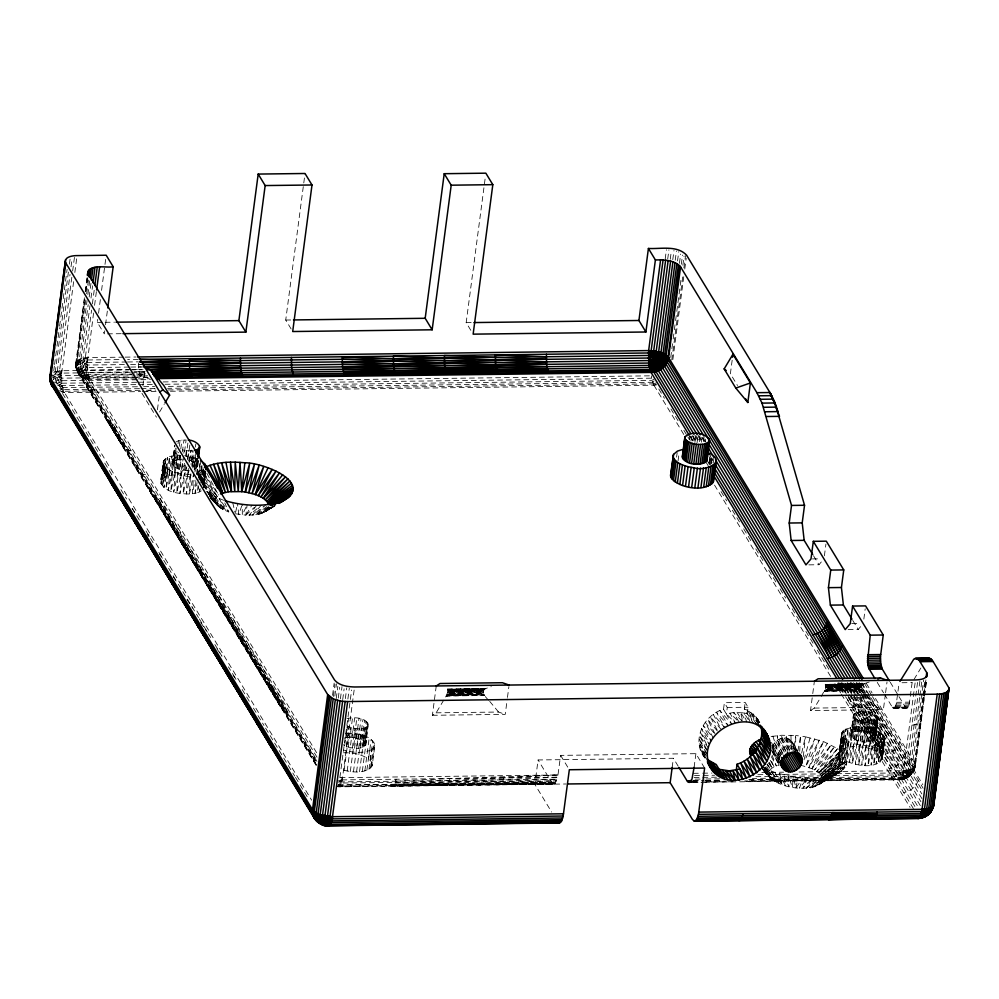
<?xml version="1.0" encoding="UTF-8"?>
<svg xmlns="http://www.w3.org/2000/svg" width="999" height="999" viewBox="0 0 999 999"><rect width="100%" height="100%" fill="white"/><g stroke="black" fill="none" stroke-linecap="round" stroke-linejoin="round"><path stroke-width="0.75" stroke-dasharray="5 3.75" d="M148.189 377.41L140.472 377.51L138.611 369.443L138.449 359.353L127.635 359.49M795.566 750.836L795.741 735.539L781.568 735.264L770.204 736.625M436.251 685.976L432.392 715.284L436.138 712.824L446.503 695.466L447.764 691.808L447.127 689.073L485.701 688.586L491.283 686.638M821.253 696.428L825.549 688.598L825.261 684.34L863.835 683.853L869.417 681.905M779.607 763.161C770.941 755.057 768.905 741.196 782.392 738.111C789.585 736.151 796.303 744.43 792.269 750.923M316.171 765.109L77.273 371.616L76.448 364.985L84.828 300.262M73.614 281.693L61.651 373.114L61.813 383.204L63.674 391.271L311.651 800.187M93.569 313.024L87.313 362.487L87.937 372.427L90.135 379.445L317.744 754.57M763.411 770.391C772.826 784.34 790.309 789.148 806.28 788.074C813.236 788.536 827.834 783.041 820.529 774.362L838.661 756.555L842.956 731.018L841.545 749.562L843.243 748.563L844.255 729.919C856.792 724.3 877.796 725.461 884.877 738.548L882.304 758.491C875.461 769.842 857.354 765.421 846.877 761.575C842.956 764.173 837 761.862 838.661 756.555L841.695 733.541L844.255 729.919L841.545 749.562L818.93 772.826L811.9 768.693L802.397 765.709M704.682 782.254L899.45 779.807C902.746 778.296 903.158 773.888 903.546 770.679L915.284 681.505M190.559 474.513L186.338 494.055L187.462 474.45L183.142 493.868L184.315 474.188L179.92 493.481L181.169 473.726L176.748 492.894L178.109 473.076L173.701 492.12L175.187 472.252L170.829 491.171L172.465 471.266L168.219 490.084L170.005 470.154L165.921 488.861L167.857 468.931L163.986 487.549L166.071 467.619L162.45 486.163L164.685 466.246L161.351 484.74L163.724 464.847L160.727 483.316L163.162 462.087C166.034 472.964 181.119 473.926 190.559 474.513L189.448 494.018C179.533 493.718 164.248 492.907 160.564 481.905L163.162 462.087C165.647 455.494 174.55 455.606 180.469 455.369L181.044 475.074L193.369 477.734M799.712 751.323L800.586 736.063L795.741 735.539L793.706 750.686M316.995 757.18L86.401 376.86L86.114 371.478L82.692 364.672L81.081 358.479L88.174 304.67M316.97 761.4L75.924 364.31L84.728 296.703M195.841 481.456L195.105 493.319L189.448 494.018L193.519 474.375L192.395 493.768L195.105 480.107M866.87 695.491C864.322 693.443 858.091 686.276 863.835 683.853L825.461 684.527L862.911 684.303M197.315 474.238L198.289 459.153L184.64 455.656M488.736 700.224C486.188 698.176 479.957 691.008 485.701 688.586L447.327 689.26L484.777 689.035M925.923 679.869L914.372 767.557C914.122 774.762 903.321 782.866 897.252 778.146L846.403 694.342M198.039 485.302L197.54 492.669L195.105 493.319L197.115 482.642M198.539 477.922L198.838 473.501L204.458 470.866L203.172 483.916M199.85 488.911L199.625 491.833L197.54 492.669L198.626 486.55M200.512 480.107L201.074 472.789L199.713 480.432M199.001 480.144L200.599 460.327M842.332 762.612L844.605 739.06L840.509 762.225L822.427 777.484L842.332 762.612L846.39 740.371L848.538 741.595L846.078 765.634L841.37 771.016L819.217 784.477L841.37 771.016L820.753 783.278L844.967 767.544L821.852 781.942L846.078 765.634L822.502 780.519L846.715 763.636L822.701 779.033L843.406 762.537L846.39 740.371L842.257 736.288L841.695 733.541L838.91 755.119L820.529 774.362L818.93 772.826L837.624 748.663L840.271 750.686L839.734 752.16L818.93 772.826L838.91 755.119L842.107 732.23L839.734 752.16M84.428 297.752L75.862 362.762C74.438 371.216 81.256 380.07 90.135 379.445L136.875 378.858M844.542 762.312L848.538 741.595L850.986 742.707L846.877 761.575L822.701 779.033L844.542 762.312L846.39 740.371M201.96 483.553L202.959 471.903L201.161 482.629L215.222 498.951C214.423 506.293 223.227 509.702 228.783 511.938L224.775 502.897M200.849 481.393L202.298 464.647M202.223 483.766L203.609 468.893M803.346 756.568L805.394 736.775L800.586 736.063L797.851 751.073M919.904 681.068L908.153 770.266L903.608 776.96L903.833 779.095L745.604 781.505M843.218 737.687L840.509 762.225L821.702 775.911L838.636 759.128L841.745 734.902L838.86 760.189L821.702 775.911L839.797 761.738L843.218 737.687L839.247 761.063L821.702 775.911M196.528 474.288L198.289 459.153L194.88 472.015M203.459 487.45L205.195 472.664M194.268 470.179L195.692 458.104L192.894 468.169M190.859 473.776L190.497 476.798L191.296 473.926M191.771 466.246L192.857 457.192L190.772 464.435M202.897 484.453L204.77 468.968M839.247 761.063L842.257 736.288L838.86 760.189M188.374 468.506L187.437 476.024L189.111 470.229M189.111 462.475L189.86 456.456L188.574 460.839M201.736 482.629L203.409 469.006M203.621 485.664L205.319 471.865M235.327 513.773L245.854 515.147L247.128 504.857M185.602 464.922L184.266 475.449L186.85 466.683M198.639 475.611L200.2 463.386M200.225 480.019L202.173 464.672M838.636 759.128L820.529 774.362L838.573 757.904L841.695 733.541M180.469 455.369L177.847 474.9L177.422 455.407L174.75 474.95L174.538 455.644L171.816 475.199L171.878 456.081L169.106 475.661L169.48 456.705L166.696 476.323L167.42 457.517L164.623 477.16L165.722 458.479L162.937 478.171L164.435 459.577L161.688 479.308L163.574 460.789L160.889 480.569C165.247 474.338 174.276 474.887 181.044 475.074L183.404 457.03M203.459 485.726L205.157 472.614M205.769 471.503L203.521 487.475M771.915 745.404L779.02 765.309C772.976 765.671 764.859 772.314 770.841 778.134L763.473 770.429M855.956 726.847L853.421 746.378L843.243 748.563M53.759 370.679L54.358 366.084M54.57 364.548L56.793 347.664M56.993 346.129L59.416 327.697M59.615 326.161L60.627 318.494M60.827 316.958L63.049 300.075M63.249 298.539L67.095 269.368M131.706 374.737L61.513 375.612L53.471 379.732L52.622 374.937L55.282 371.603L68.619 270.292M69.431 264.148L70.242 258.004M136.676 382.267L61.813 383.204L57.293 371.141L70.017 274.438M71.029 266.758L72.04 259.078M140.097 390.309L63.674 391.271L57.143 383.429L55.969 381.156L61.501 378.171L59.503 370.854L71.841 277.21M72.64 271.066L74.463 257.255M74.838 272.49L77.06 255.607M85.215 291.708L87.213 276.586M85.514 291.296L87.313 277.048M86.026 291.184L87.787 278.896M129.121 367.07L87.4 367.595L78.446 373.738L76.511 368.718L76.561 365.696L85.827 299.887M86.638 293.743L88.661 278.371M78.446 373.738L77.085 368.156L79.358 359.091L87.05 300.674M87.862 294.53L89.885 279.146M89.186 296.99L91.209 281.606M130.881 369.53L87.612 370.08L83.092 358.017L89.972 305.744M90.984 298.064L92.607 285.764M316.208 765.409L77.21 371.516L87.3 365.047L85.315 357.729L91.583 310.065M92.395 303.921L94.418 288.549M94.58 305.332L96.404 291.496M104.733 330.844L104.333 333.891L97.353 322.402L97.752 319.343M98.564 313.236L100.574 297.977M101.573 290.347L104.783 265.921M104.995 264.398L106.194 255.232M105.532 324.737L107.343 311.001M142.894 385.801L144.855 370.954M157.43 409.752L159.191 396.391M188.087 470.442C182.667 470.092 173.814 469.542 172.352 463.199L174.725 445.154M172.377 464.135L174.887 445.779M172.777 465.084L174.95 448.551M172.352 463.199L173.426 461.513L175.212 447.989M173.539 466.046L175.911 448.002M173.426 461.513L174.488 460.814L176.074 448.788M174.638 466.958L176.811 450.424M174.488 460.814L175.861 460.239L177.048 451.223M178.034 443.706L178.434 440.709L186.101 439.947L184.315 453.471M176.049 467.819L178.022 452.797M175.861 460.239L177.51 459.815L178.496 452.297M179.283 446.291L180.082 440.272M177.722 468.593L179.508 455.069M177.51 459.815L179.37 459.54L179.77 456.531M180.757 449.013L181.943 439.997M179.608 469.255L180.994 458.728M182.392 451.91L183.978 439.885M181.656 469.78L183.042 459.265M183.828 453.246L184.228 450.249L182.18 449.712M183.791 470.167L184.778 462.649M185.764 455.132L186.363 450.624L184.228 450.249M186.089 456.705L188.074 441.67M185.951 470.392L186.351 467.382M187.337 459.865L188.524 450.849L192.682 450.799L190.909 464.323M189.81 445.067L187.837 460.089C192.682 459.84 201.81 466.958 193.619 469.63L195.604 454.607M189.273 461.426L190.659 450.911M189.872 460.626L191.259 450.099M191.758 461.288L193.144 450.761M192.37 467.057L193.956 455.032M193.431 462.05L194.43 454.545M195.417 447.028L195.816 444.018M194.842 462.912L196.029 453.896M194.992 469.068L196.378 458.541M195.954 463.836L196.741 457.817M196.054 468.369L197.44 457.842M196.716 464.785L197.502 458.778M196.778 467.557L198.102 458.229M197.128 466.683L198.314 457.667M203.646 487.649L206.169 468.444M291.146 328.983L285.726 320.042L305.02 173.489M332.542 695.379L334.166 683.079M333.416 696.503L335.04 684.203M334.852 696.053L336.476 683.753M336.226 698.613L337.837 686.313M338.286 698.026L339.71 687.262M340.397 698.863L342.02 686.563M342.707 699.575L344.118 688.811M345.354 698.601L346.765 687.836M347.877 699L349.3 688.236M704.62 768.044L695.903 753.671L560.614 755.369L557.667 777.21L342.232 779.907L339.685 778.858L351.636 690.009M368.256 724.038L365.709 744.505C361.101 750.761 350.836 748.251 344.618 745.654L347.19 726.111C375.149 736.6 373.801 713.473 347.015 718.531M344.443 738.074L346.079 737.637L348.651 718.106M346.291 746.415L348.863 726.885M354.133 690.072L342.232 779.907L340.622 784.939L338.499 786.837L565.958 783.99M344.106 770.441L349.038 733.191C358.079 734.015 371.278 735.152 374.925 744.942L372.177 765.808C365.159 774.812 350.924 772.027 341.183 769.617M348.189 747.077L350.761 727.547M346.079 737.637L349.975 737.262L352.547 717.719M347.177 771.091L352.797 728.071M349.975 737.262L352.098 737.312L354.67 717.769M352.36 747.989L354.932 728.458M365.709 744.505L363.424 740.746L354.27 737.537L356.843 717.994M350.312 771.553L355.319 733.728M354.533 748.214L357.105 728.671M356.406 737.924L358.978 718.381M353.459 771.815L358.429 734.277M356.655 748.276L359.228 728.733M358.454 738.448L361.026 718.905M358.691 748.164L361.263 728.621M360.339 739.11L362.912 719.567M356.556 771.89L361.438 735.027M360.552 747.889L363.124 728.346M362.013 739.884L364.585 720.341M362.2 747.464L364.772 727.921M363.424 740.746L365.996 721.203M359.528 771.74L364.26 735.926M363.574 746.89L366.146 727.347M364.523 741.658L367.095 722.127M364.635 746.191L367.207 726.648M365.284 742.619L367.857 723.076M365.347 745.391L367.919 725.848M362.312 771.403L366.858 736.975M364.847 770.866L369.168 738.149M366.908 770.067L369.48 750.524M372.177 765.808L371.328 761.7L368.569 758.965L371.141 739.422M368.968 769.267L371.541 749.725L374.113 747.539L374.925 744.942M370.154 760.314L372.727 740.771M370.467 768.231L373.901 742.157M371.541 767.07L374.637 743.556M470.816 330.319L466.171 322.652L485.239 177.797M432.392 715.284L505.244 714.372L507.267 698.938M507.467 697.402L508.891 686.6M678.196 766.208L673.363 758.266L538.074 759.964L534.865 784.39L551.648 812.05M665.209 258.966L666.42 249.75M667.707 259.028L668.918 249.812M670.254 259.253L671.266 251.586M672.777 259.665L673.988 250.449M675.224 260.227L676.435 251.011M677.522 260.926L678.746 251.723M679.432 263.299L680.644 254.096M681.306 264.248L682.517 255.045M670.741 357.38L672.964 340.497M673.164 338.961L674.175 331.293M674.375 329.757L675.386 322.078M675.599 320.542L676.598 312.862M676.81 311.338L681.256 277.56M682.866 265.284L684.078 256.069M671.778 360.015L683.091 274.038M683.903 267.907L685.526 255.619M672.851 359.603L683.766 276.698M684.777 269.031L686.188 258.279M676.585 457.142L677.172 452.634M678.059 460.851L679.045 453.334M689.248 439.897L689.834 435.389M690.908 441.133L691.708 435.114M692.944 441.021L693.531 436.513M694.867 442.582L695.853 435.064M697.04 442.807L698.026 435.289M699.375 441.683L700.162 435.676M701.41 442.207L702.01 437.699M703.496 441.371L704.095 436.863M705.169 442.145L705.569 439.135M709.165 464.46L710.351 455.444M711.538 462.724L712.125 458.216M672.165 767.419L673.363 758.266M713.323 462.574L713.91 458.066M732.167 360.227L730.381 373.763L737.512 385.514M694.118 767.269L695.903 753.671M723.513 709.253L724.375 702.697L745.192 702.434L748.089 707.23L747.227 713.786L750.212 722.577L743.955 712.899L733.491 712.474L726.41 714.048L723.513 709.253C703.471 714.735 690.646 741.258 705.219 758.341M706.817 753.696L698.888 738.86L707.779 751.523L699.337 735.426L708.466 747.989L700.212 732.017L709.602 744.492L701.498 728.671L711.176 741.096L703.184 725.424L713.149 737.849L705.244 722.339L715.496 734.802L707.642 719.455L718.181 731.98L710.351 716.807L721.178 729.445L713.336 714.435L724.437 727.235L716.558 712.362L727.909 725.361L719.967 710.626L731.53 723.863L726.41 714.048L727.284 707.479L724.375 702.697M744.317 708.99L747.514 710.289L753.671 723.588L744.317 708.99L745.192 702.434M824.387 555.831L825.923 544.105M885.401 694.205L883.378 709.64L810.526 710.551L812.549 695.117M812.761 693.581L814.385 681.231M863.848 619.08L865.196 608.828M850.886 734.64L853.458 715.097C859.015 708.416 874.999 710.414 878.233 718.581L875.661 738.124C870.466 744.904 852.022 742.869 851.235 733.753L853.808 714.223M850.911 735.576L853.458 715.097M851.298 736.525L853.483 716.033M851.235 733.753L854.532 713.411M852.072 737.487L854.644 717.944L853.883 716.995M851.96 732.954L853.021 732.255L855.594 712.724M853.171 738.411L855.743 718.868L854.644 717.944M853.021 732.255L854.395 731.68L856.967 712.15M854.582 739.26L857.154 719.73L855.743 718.868M854.395 731.68L856.043 731.256L858.616 711.713M856.255 740.034L858.828 720.491L857.154 719.73M856.043 731.256L857.904 730.981L860.476 711.438M858.141 740.696L860.713 721.153L858.828 720.491M857.904 730.981L859.927 730.868L862.499 711.338M860.189 741.221L862.761 721.69L860.713 721.153M859.927 730.868L862.062 730.931L864.635 711.388M862.324 741.608L864.897 722.065L862.761 721.69M875.661 738.124L873.376 734.352L864.222 731.156L866.795 711.613M864.485 741.832L867.057 722.289L874.724 721.54L878.233 718.581M866.358 731.53L868.93 712M866.62 741.895L869.192 722.352M868.406 732.067L870.978 712.524M868.643 741.782L871.215 722.24M870.291 732.729L872.864 713.186M870.504 741.508L873.076 721.965M871.965 733.503L874.537 713.96M872.152 741.071L874.724 721.54M873.376 734.352L875.948 714.822M873.526 740.509L876.098 720.966M874.475 735.276L877.047 715.734M874.587 739.809L877.159 720.267M875.236 736.226L877.809 716.695M875.311 739.01L878.208 717.657M885.614 692.669L887.025 681.867M884.402 694.18L892.357 707.292L894.53 708.079L896.278 703.933L899.125 682.767M893.431 708.341L906.992 708.216L908.054 707.304L909.29 703.771L912.124 682.604L920.853 668.019M755.881 776.698L903.084 774.862L905.931 770.554L917.681 681.368M924.337 697.502L915.384 765.534C914.422 773.526 907.242 779.42 899.45 779.807L905.519 777.147L910.151 769.804L919.717 697.24M919.904 695.729L921.702 682.117M900.186 779.57L905.281 778.608L907.267 776.997L911.887 769.193L923.625 679.994M749.325 779.994L897.252 778.146L902.172 777.372L905.281 778.608L908.403 776.897L913.548 771.178L922.664 697.377M922.864 695.866L924.849 680.756M923.501 697.19L914.197 769.817L912.224 769.967L903.283 779.133L897.252 778.146L902.184 779.245L744.779 780.893M923.7 695.654L925.723 680.282M853.096 696.49L902.172 777.372L910.064 774.35L913.548 771.178L914.884 767.931L926.423 680.406M924.537 695.991L926.722 679.357M842.107 732.23L839.272 753.633L818.93 772.826M853.071 727.085L850.486 746.628L850.411 727.522L847.764 747.077L848.014 728.159L845.329 747.727L845.953 728.958L841.358 762.512L822.427 777.484L843.406 762.537M77.934 359.852C78.484 367.969 82.855 375.562 90.135 379.445C81.643 377.734 77.198 368.731 76.873 360.726L75.862 362.762L75.837 366.633L77.273 371.616L76.024 366.233L76.873 360.726L81.081 358.479L87.7 357.605L123.539 357.155M87.4 367.595L85.714 365.934L84.353 372.44L85.377 377.535L83.254 377.947L78.634 373.326L76.024 366.233L87.45 359.99L121.453 359.565M840.271 750.686L842.956 731.018M203.584 483.766L205.245 471.74M838.573 757.904L841.745 734.902M848.538 741.595L845.691 761.987L822.701 779.033M203.496 487.175L205.694 471.74M202.26 485.239L204.67 468.806M203.284 485.089L205.082 472.789M202.285 484.702L204.458 470.866M200.936 482.892L203.409 467.544M203.034 484.715L205.132 471.565M200.137 488.773L199.625 491.833L201.323 490.846M199.525 478.871L202.06 464.473M197.777 475.674L200.037 463.399M683.803 434.478L653.895 385.189L653.958 382.542L652.647 382.255L167.57 388.324M130.282 372.252L61.651 373.114L61.164 375.636L55.707 373.176L55.282 371.603L61.901 370.729L128.971 369.892M316.358 764.622L76.336 369.131L86.963 362.512L87.45 359.99M795.966 787.899L798.039 777.597C811.725 778.845 826.348 778.795 838.923 772.552L814.984 786.45L829.282 776.148L812.349 787.187L825.411 776.972L809.44 787.724L821.265 777.609L806.28 788.074L812.349 778.246L802.946 788.223L807.654 778.233L799.487 788.161L802.871 778.021L795.966 787.899L793.206 776.96L774.849 772.514L763.348 767.507L776.785 782.517L766.882 769.305L779.47 783.79L770.729 770.978L782.429 784.939L779.195 773.9L785.614 785.938L783.74 775.099L788.973 786.775L788.423 776.136L792.444 787.437L793.206 776.96L798.039 777.597M861.95 682.979L913.523 768.019L914.535 768.206L914.797 763.298L914.884 767.931L908.865 773.713L906.505 777.821L898.7 779.657L899.912 778.421L907.442 776.722L911.076 774.5L914.797 763.298L872.826 694.13M235.627 512.325L237.163 505.069M872.464 696.653L914.297 765.596L913.148 771.54L910.676 771.952L908.403 776.897L905.906 776.098M394.48 784.265L557.667 777.21L554.67 783.903L390.871 785.439L391.608 786.001L393.094 785.926L394.48 784.265L396.091 779.232M340.097 777.647L558.029 774.999L449.95 778.558L448.339 783.591L446.203 785.489L391.608 786.001M558.029 774.999L503.808 777.884L502.197 782.916L500.062 784.814L444.73 784.764L446.203 785.489L555.382 783.266L338.549 786.101M801.648 753.146L805.394 736.775L823.488 741.533L837.624 748.663L816.945 771.353L834.602 746.715L814.585 769.967L831.205 744.867L811.9 768.693L823.488 741.533L808.94 767.544L819.23 740.084L805.756 766.545L814.772 738.81L804.357 761.463M915.384 765.534L912.599 772.277L908.241 773.726L903.196 772.876L902.197 776.548L752.247 778.421M76.024 366.233L76.523 369.368L76.174 361.7C76.249 368.781 79.82 377.46 87.525 378.783L88.874 376.511L135.24 375.936M804.033 759.814L810.139 737.699M181.044 475.074L184.553 463.274M915.072 766.583C914.622 772.664 907.691 771.865 903.546 770.679L796.091 772.027M75.862 362.762L76.036 366.87L76.436 363.211L87.7 357.605C84.353 363.636 79.957 372.777 85.402 378.796L317.095 760.651M137.425 386.775L60.14 387.512L62.138 385.552L137 384.615M128.109 371.928L87.937 372.427L82.068 377.11L81.319 376.76C76.898 371.378 79.271 363.074 83.092 358.017M241.783 505.781L238.798 514.423L237.475 503.621M392.357 786.163L556.056 782.242L340.622 784.939L338.636 784.34L342.595 777.697L339.685 778.858M874.587 744.642C881.205 743.556 887.174 738.748 889.172 732.292L862.374 694.78M899.824 741.733C897.826 748.189 891.845 752.996 885.239 754.07M903.72 756.268C901.722 762.724 895.753 767.532 889.135 768.618M918.268 780.244C916.27 786.7 910.301 791.52 903.683 792.594M914.372 767.557L910.077 775.649L906.805 775.236L902.197 778.583M85.39 358.104C82.63 364.148 79.321 371.665 83.254 377.947L317.357 763.773M60.602 389.985L62.562 387.712L56.881 377.797L55.707 373.176L57.293 371.141M268.856 507.517C264.61 515.409 253.646 515.059 245.854 515.147L251.935 505.169M245.929 507.367L242.32 514.885L242.282 504.345M81.081 358.479C78.397 363.499 76.374 370.08 79.658 375.299L87.612 370.08L84.778 369.293M656.368 384.977L653.895 385.189L653.246 383.891L653.958 382.542M159.553 412L164.211 404.22M810.526 710.551L814.272 708.091L820.479 697.727M811.9 768.693L827.497 743.131M82.842 315.372L81.93 318.506M256.681 505.257L249.313 515.209L259.116 506.968M206.855 473.276L218.506 495.005L215.222 498.951L196.791 474.762L199.475 471.053L203.946 467.857M808.853 564.86L818.968 564.735L822.327 560.751M848.126 629.582L858.241 629.457L861.588 625.474M261.301 505.144L252.647 515.072L263.374 506.68M54.383 382.105L57.143 383.429L61.601 380.719L150.499 379.608M342.232 779.907L340.671 781.505L337.287 782.317M268.793 506.73L255.794 514.722L265.746 504.807M847.252 682.479L854.632 692.469L857.991 688.723L860.077 684.34L923.113 788.236M170.392 391.246L653.895 385.189L656.218 384.265L653.246 383.891L652.647 382.255L654.095 380.856M806.28 788.074L816.895 778.034M245.854 515.147L254.508 507.242M255.794 514.722L268.818 505.144M654.108 378.933L652.135 380.332L167.058 386.401M59.503 370.854L54.046 374.088L55.969 381.156L61.813 383.204L57.043 386.463M85.315 357.729L83.379 359.091C80.907 364.56 78.159 371.628 82.068 377.11M268.893 507.08L258.716 514.173L270.105 507.217M271.403 506.768L261.338 513.449L274.5 505.457M63.674 391.271L61.726 391.908L64.323 392.57L140.759 391.62M85.377 377.535L88.362 374.588L86.114 371.478L87.937 372.427M175.999 441.97L178.434 440.709M270.717 507.317L268.207 508.941L270.854 507.342M274.85 505.419L263.649 512.537L275.15 505.569M272.352 506.943L267.108 510.264L274.812 505.619M814.984 786.45L832.854 775.124M274.825 505.881L265.572 511.476L274.663 505.881M820.753 783.278L843.393 769.342M265.572 511.476L274.837 505.819M905.931 770.554L907.567 771.428L908.803 776.485L903.608 776.96L900.898 778.933L905.631 778.221L903.546 770.679L908.153 770.266L913.311 768.431M393.806 785.289L557.217 779.183L341.783 781.88L339.598 783.029L556.668 780.868L393.094 785.926M748.551 779.832L901.573 777.921L903.608 776.96L902.197 776.548L905.094 775.399L910.226 774.924L908.153 770.266M653.683 383.966L656.505 382.767M371.541 749.725C362.837 753.733 352.709 752.647 343.756 750.074M53.559 372.215L55.282 371.603M146.304 391.695L155.057 388.636M553.921 784.14L551.735 782.479L498.588 784.09L554.67 783.903L337.749 786.675M338.636 784.34L341.246 783.566M339.573 780.381L341.845 779.794M196.303 474.038L198.838 473.501M61.651 373.114L52.885 377.335L61.026 381.356M340.622 784.939L337.837 785.376L339.947 785.963L337.187 786.138L339.235 786.6L336.738 786.6M86.401 376.86L88.874 376.511C82.755 373.189 80.469 365.584 79.358 359.091M911.9 725.199C915.421 724.799 921.715 723.8 921.253 719.068M849.038 694.405L899.724 777.934L902.996 777.672M897.964 779.095L899.013 779.008M86.963 362.512L125.949 362M484.79 695.491L446.216 695.978L483.778 693.93L447.227 693.855L483.304 692.357L447.764 691.808L483.553 690.446L447.789 690.496M862.924 690.759L824.35 691.246L861.912 689.198L825.374 689.123L861.438 687.624L825.898 687.075L861.687 685.714L825.923 685.751M179.37 459.54L181.406 459.428M395.641 781.206L449.95 778.558M503.808 777.884L395.104 782.891M88.424 378.196L137.375 377.547M901.922 779.582L898.7 779.657M446.503 695.466L484.065 694.467M824.637 690.721L862.199 689.735M485.701 688.586L447.627 689.785L484.053 689.672L447.814 690.896L483.304 691.358L447.564 692.806L483.404 692.881M863.835 683.853L825.761 685.052L862.187 684.927L825.948 686.163L861.438 686.625L825.698 688.074L861.538 688.149M446.216 695.978L484.403 694.992L447.015 694.392L483.553 693.406L447.415 693.331M824.35 691.246L862.537 690.247L825.149 689.66L861.7 688.673L825.549 688.598M485.214 688.786L447.49 689.51M863.348 684.053L825.624 684.765M444.73 784.764L551.735 782.479L538.074 759.964M483.766 690.034L447.727 690.122L484.39 689.335L466.158 689.21L465.422 694.817L446.778 694.929M861.912 685.302L825.861 685.389L862.524 684.602L844.292 684.477L843.556 690.084L824.912 690.197M483.391 690.896L447.814 691.333M447.689 692.295L483.266 691.845M861.525 686.151L825.948 686.6M825.823 687.562L861.4 687.112M97.353 322.402L103.571 322.315M105.132 322.302L114.46 322.19M285.726 320.042L291.92 319.967M466.171 322.652L472.39 322.577M107.442 333.853L122.989 333.666M125.1 357.142L136.001 357.005M127.497 361.988L138.312 361.85M124.388 364.585L87.3 365.047L84.74 363.611M130.569 364.498L141.383 364.373M130.669 367.058L141.483 366.92M132.43 369.518L141.696 369.405L138.611 369.443M130.519 369.88L143.007 369.717M134.291 371.853L145.117 371.715M131.831 372.24L144.318 372.078M134.715 374.013L85.939 374.388M136.264 373.988L145.542 373.876M137.937 374.662L145.742 374.563M136.776 375.911L147.602 375.774M133.242 377.272L61.501 378.171L54.046 374.088M134.803 377.247L147.278 377.098M138.436 378.846L149.338 378.708M138.237 382.242L150.712 382.093M163.187 381.93L649.825 375.836M138.561 384.59L152.597 384.415M165.072 384.265L651.71 378.171L652.647 382.255M143.669 386.7L154.583 386.563M139.498 388.673L63.074 389.635L59.778 388.636M141.059 388.661L155.095 388.486M146.329 390.234L155.694 390.122M168.169 389.96L653.246 383.891M142.308 391.596L156.356 391.421M812.437 558.903L821.103 558.803M851.71 623.626L860.376 623.513M902.01 682.729L912.124 682.604M896.553 702.309L909.552 702.147M896.278 703.933L909.29 703.771M727.284 707.479L748.089 707.23M895.928 705.356L908.94 705.194M895.516 706.555L908.528 706.393M436.138 712.824L498.576 712.037L505.244 714.372M814.272 708.091L876.722 707.304L883.378 709.64M892.357 707.292L905.369 707.13L906.992 708.216M895.042 707.467L908.054 707.304M892.881 707.966L905.893 707.804M894.53 708.079L907.529 707.916M346.004 733.229L349.038 733.191M343.431 752.771C352.11 752.559 361.238 754.058 368.569 758.965M693.318 773.313L701.111 773.214M702.659 773.189L712 773.076M761.837 772.452L783.641 772.177M694.505 775.499L714.61 775.249M757.891 774.7L903.196 772.876M694.055 777.472L717.245 777.172M695.054 779.145L704.332 779.02M705.881 779.008L719.792 778.833M692.894 780.531L703.721 780.394M705.269 780.381L722.265 780.169M337.849 785.152L551.735 782.479M693.256 780.706L704.158 780.569M705.719 780.544L721.29 780.356M692.369 781.668L700.099 781.568M706.131 781.38L726.236 781.118M693.056 782.167L733.303 781.717M692.307 782.404L703.134 782.267M498.588 784.09L553.171 783.978M139.872 375.874L147.465 376.024M139.361 373.951L145.417 374.101M138.936 371.79L145.167 371.978M138.399 366.958L141.496 367.07M138.299 364.41L141.396 364.523M903.908 778.383L901.573 777.921M186.363 450.624L188.524 450.849M864.897 722.065L867.057 722.289M862.062 730.931L864.222 731.156M352.098 737.312L354.27 737.537M911.076 774.5L908.865 773.713L860.589 694.168M59.578 390.659L64.323 392.57L61.913 392.42L71.603 408.404M105.295 415.01C105.395 421.191 110.639 426.361 116.671 427.035M131.156 450.899L126.698 449.538L123.102 446.89L108.616 423.027M145.629 474.762C139.61 474.1 134.353 468.931 134.266 462.749M148.739 486.613C148.839 492.794 154.083 497.964 160.115 498.626C191.621 560.127 226.161 620.092 264.585 677.534L266.546 683.828L281.031 707.692L284.053 710.888L290.447 713.423M146.89 535.776L149.201 536.288L145.829 531.393M773.276 752.709L775.249 755.269L779.857 757.354M903.084 774.862L905.094 775.399M747.227 713.786L743.955 712.899L746.59 721.99L740.546 712.387L742.856 721.815L733.491 712.474L739.06 722.077L729.932 713.074L735.276 722.764L726.41 714.048M910.414 772.689L912.474 772.951L911.887 769.193M61.788 386.613L55.582 384.353M223.639 500.312L208.267 493.681L220.779 508.116L209.39 496.103M341.783 781.88L338.436 780.681M57.143 383.429L62.138 385.552M84.628 378.097L87.712 379.295M343.219 744.792L344.618 745.654M901.173 779.257L899.724 777.934M52.622 374.937L61.601 380.719M762.687 769.08L774.425 781.131L764.272 768.643M763.398 770.142L769.667 776.573L762.549 768.681M210.614 498.026L216.021 503.558L211.076 498.101M212.575 500.237L218.793 506.655L209.415 496.328M763.174 770.067L772.427 779.657L763.373 770.029M212.525 500.149L218.793 506.655L211.139 498.751M210.914 498.264L216.021 503.558L210.951 498.089M210.752 498.401L217.195 505.119M210.702 498.176L218.793 506.655M211.264 497.764L215.297 501.998L209.465 495.354M762.574 769.068L769.667 776.573M210.764 498.002L216.021 503.558M206.893 491.82L215.035 500.449L203.709 486.238M208.267 493.681L223.139 509.502L211.663 495.529L225.824 510.789L219.38 498.863L228.783 511.938M763.773 769.492L768.943 774.999L763.898 769.218M209.353 495.579L215.297 501.998L210.077 496.203M764.472 768.918L768.668 773.463L764.672 768.718M761.176 766.708L774.425 781.131M206.943 491.645L215.035 500.449L207.018 491.346M764.822 767.532L768.868 771.965L765.259 766.957M206.98 491.483L215.035 500.449M198.701 477.035L215.871 497.527L197.902 472.852L216.97 496.203L201.498 469.38L218.506 495.005M867.856 696.665L876.722 707.304M489.722 701.398L498.576 712.037M765.097 767.344L768.868 771.965M766.72 766.995L769.517 770.541L766.92 766.72M705.032 757.279L703.009 754.682L705.331 758.416L701.36 751.847L705.856 759.352M215.372 497.265L225.824 510.789M766.932 764.385L770.616 769.205L767.282 764.035M708.928 456.705L712.624 461.7M709.265 461.426L711.026 463.823M844.617 683.204L851.685 692.782M854.42 696.478L885.551 738.648M851.21 696.403L883.728 740.421M881.667 741.932L838.099 682.567M768.506 763.074L772.152 768.006L769.48 762.449M850.998 683.291L858.241 693.144M858.266 697.402L887.087 736.675M841.42 683.066L848.538 692.782M879.42 743.169L845.491 696.678L913.386 808.578M853.521 682.604L861.488 693.568M859.128 694.367L888.298 734.54M877.047 744.068L860.039 720.666C866.645 719.58 872.626 714.772 874.625 708.316L864.347 693.83M856.58 682.941L863.486 692.619M199.475 471.053L216.97 496.203M132.118 508.641L134.653 512.312M159.528 554.145L162.899 559.04L157.28 549.612M173.239 576.898L176.611 581.793M186.938 599.65L192.844 608.216M200.649 622.402L207.392 632.192M216.883 648.826L221.94 656.168L214.673 644.18M233.117 675.249L236.488 680.144L228.409 666.832M707.542 755.044L698.863 742.269L707.017 757.167L699.275 745.604L705.381 756.455M105.582 417.245L119.78 438.873L121.741 445.167M149.026 488.836L163.224 510.477L165.185 516.758L178.634 538.686L206.668 582.067L208.629 588.361L250.112 653.671L252.06 659.952L280.007 705.744M756.143 723.763L747.514 710.289L755.531 716.246L759.889 722.664M707.604 760.576L700.112 748.813L705.194 757.579M758.341 724.312L750.474 711.937L756.917 724.999M106.231 419.355L120.055 441.108M149.675 490.946L177.71 534.34L179.658 540.634L221.141 605.943L223.102 612.225L251.049 658.016L279.071 701.398L279.345 703.633M758.666 722.677L753.159 713.935L759.24 725.499M759.44 722.552L755.531 716.246L759.053 722.589M107.255 421.303L120.717 443.219M150.699 492.894L192.183 558.204L194.143 564.497L235.627 629.807L237.587 636.088L281.031 707.692M774.849 772.514L782.429 784.939M813.511 555.744L818.968 564.735M852.759 620.441L858.241 629.457M890.246 682.217L898.201 695.329M899 696.64L905.369 707.13M877.234 682.379L883.603 692.869M866.37 683.478L872.015 692.794M864.422 683.391L871.665 695.316M861.375 683.378L867.032 692.707M867.844 694.03L922.801 784.615M859.128 682.467L865.559 693.069M866.358 694.392L912.224 769.967L915.284 764.422L915.196 766.433L914.297 765.596M856.78 682.592L863.248 693.244M864.06 694.58L923.064 791.82M856.78 683.116L862.412 692.394M863.211 693.718L910.676 771.952M854.757 683.391L860.414 692.719M861.225 694.043L921.84 793.955M854.157 683.553L859.789 692.844M702.884 437.599L705.306 441.595M851.598 682.704L859.689 696.028M860.489 697.352L921.915 798.588M701.86 437.475L704.283 441.471M850.486 682.417L858.528 695.679M859.34 697.002L906.805 775.236M698.638 435.377L702.684 442.033M848.975 683.141L854.632 692.469M855.444 693.793L920.903 801.697M698.001 436.039L702.047 442.707M710.127 456.031L714.173 462.687M848.238 683.653L855.481 695.579M856.28 696.915L904.557 776.46L907.142 777.721L905.756 770.953M695.779 435.564L699.812 442.22M709.515 458.204L712.749 463.536M846.103 683.328L851.76 692.644M854.182 696.64L920.466 805.868M694.817 435.614L698.85 442.282M709.365 459.602L711.788 463.598M845.054 683.229L852.297 695.167M692.719 435.452L696.765 442.12M708.878 462.1L710.501 464.76M843.056 683.216L848.713 692.544M851.136 696.54L919.03 808.428M692.357 436.176L695.591 441.508M707.717 461.501L709.34 464.16M841.795 682.479L848.238 693.081M690.334 436.363L693.568 441.695M706.505 463.012L708.116 465.671M839.859 682.792L846.328 693.456M848.75 697.452L915.833 808.016M689.822 436.276L692.245 440.272M839.947 683.703L845.604 693.019M658.791 388.973L664.447 398.301M670.916 408.953L678.184 420.941M683.84 430.269L687.075 435.601M687.886 436.938L689.497 439.597M721.028 491.545L726.685 500.874M732.342 510.189L739.61 522.19M743.656 528.846L751.735 542.17M755.781 548.826L763.049 560.814M768.706 570.142L776.797 583.453M780.032 588.786L785.689 598.114M792.145 608.766L801.847 624.75M805.893 631.418L813.161 643.406M817.207 650.062L829.332 670.042M837.412 683.366L843.069 692.682M714.522 485.102L830.906 676.91M834.939 683.578L840.609 692.894M841.408 694.23L910.114 807.454M791.732 741.32L797.339 750.549M790.596 740.134L798.526 753.196M789.247 739.185L797.964 753.546M793.331 747.577L794.917 750.187M787.699 738.486L794.829 750.237M786.001 738.061L793.93 751.123M784.215 737.936L792.145 750.998M782.392 738.111L789.522 749.862M780.581 738.573L789.297 752.946M778.833 739.31L787.562 753.683M777.222 740.309L785.152 753.371M775.786 741.52L784.502 755.893M774.562 742.931L781.693 754.695M773.588 744.492L782.304 758.853M772.901 746.141L780.831 759.203M778.159 756.93L779.744 759.54M772.514 747.839L781.243 762.212M772.452 749.537L779.595 761.288M772.702 751.173L780.631 764.235M768.955 762.749L772.152 768.006M737.037 712.237L742.132 720.616M560.614 755.369L569.33 769.742M141.92 393.231L156.456 417.182M76.336 367.282L316.883 763.723M81.319 376.76L316.233 763.923M72.415 409.74L100.699 456.368M104.745 463.024L113.636 477.672M120.916 489.66L126.573 498.988M132.23 508.316L140.31 521.628M145.966 530.956L154.046 544.28M163.749 560.264L167.795 566.92M168.594 568.256L176.686 581.58M178.297 584.24L198.501 617.544M199.313 618.868L210.627 637.524M242.145 689.472L250.225 702.796M253.459 708.116L263.973 725.436M265.584 728.109L294.68 776.061M295.492 777.384L307.617 797.364M152.06 494.63L208.629 588.361L211.651 591.558L218.044 594.093L242.545 640.471L267.907 685.551L271.503 688.199L275.961 689.56L288.137 712.911M759.764 722.602L757.554 718.83L759.203 721.665M770.254 760.264L774.075 766.945L770.391 758.541M282.392 709.415L257.018 664.335L232.517 617.956L228.059 616.595L224.463 613.96L199.101 568.868L174.6 522.489L170.142 521.141L166.546 518.493L153.721 496.091M110.29 424.5L123.102 446.89M284.053 710.888L247.003 641.82L242.545 640.471L238.948 637.824L213.586 592.732L189.073 546.366L184.615 545.004L181.019 542.357L155.657 497.265M112.213 425.674L124.763 448.364M771.278 756.555L776.385 766.033L771.902 754.745M285.989 712.062L261.488 665.696L257.018 664.335L253.421 661.688L228.059 616.595L203.559 570.229L199.101 568.868L195.504 566.221L157.805 498.126M114.361 426.523L126.698 449.538M771.403 750.187L779.02 765.309M771.49 742.444L779.32 759.178M910.151 769.804L911.488 774.1M61.876 389.223L62.612 391.321M772.876 736.126L780.119 759.028M782.292 754.32L777.122 735.589L780.669 757.08M785.339 751.211L781.568 735.264L783.79 753.671M232.73 502.697L235.002 512.387M789.322 751.198L786.201 735.139L787.362 750.474M651.385 375.824L651.71 378.171M790.933 735.239L791.433 750.549M865.996 745.903L865.022 765.496L869.08 745.966C874.575 745.579 883.615 745.316 884.877 738.548L882.304 758.491L884.702 739.884L881.98 759.839L884.065 741.146L881.18 761.088L882.991 742.307L879.932 762.237L881.493 743.343L878.246 763.236L879.607 744.23L876.173 764.073L877.372 744.942L873.763 764.735L874.837 745.479L871.053 765.197L872.052 745.816L868.119 765.446L869.08 745.966L859.702 745.167L850.986 742.707L849.5 762.662L853.708 743.693L852.372 763.598L856.63 744.517L855.431 764.372L859.702 745.167L858.603 764.947L862.836 745.629L861.825 765.321L865.996 745.903M876.822 730.594L874.649 750.324L880.419 754.233L882.142 757.092L884.602 737.175L881.518 755.656L883.865 735.776L880.419 754.233L882.679 734.39L878.883 752.859L881.093 733.041L876.947 751.535L879.12 731.768L874.649 750.324L866.121 747.502L853.421 746.378L858.99 726.81L856.53 746.353L862.125 726.972L859.727 746.528L865.284 727.334L862.949 746.915L868.393 727.896L866.121 747.502L871.39 728.633L869.18 748.276L874.225 729.545L872.04 749.225L876.822 730.594M61.901 370.729L60.302 373.376L57.58 372.215L61.901 370.729"/><path stroke-width="1.5" d="M157.13 378.609L651.086 372.427C656.455 372.202 662.262 369.767 665.122 365.06L664.397 356.618L663.074 353.396L656.218 351.286L648.651 350.587L137.562 356.98M152.997 374.288L242.457 376.223L240.597 368.156L240.434 358.079M342.282 361.85L342.432 356.793L546.578 364.335L548.426 372.402L342.595 366.883L342.282 361.85L547.327 368.843M546.578 364.335L546.416 354.245M689.01 434.952L651.086 372.427L648.888 365.409L648.651 350.587L660.589 259.877C667.582 260.115 675.824 261.164 680.569 266.87L756.905 392.682L762.012 403.121L791.52 505.432L789.21 523.026L791.146 540.496L805.956 564.897L810.988 558.928L813.311 541.333L826.31 541.171L843.755 569.917L841.433 587.499L843.381 604.969L851.985 619.143M899.912 681.443L913.81 659.14L915.933 658.353L928.945 658.191L931.08 659.053L933.128 661.525L948.963 687.924L933.803 803.059C933.865 811.325 926.061 818.368 917.956 818.443L694.717 821.24L692.532 819.58L670.154 782.692L672.165 767.419M801.298 757.08C795.104 745.341 775.099 757.642 782.841 768.456C791.683 779.02 809.602 762.999 798.925 753.159M874.849 678.446L868.793 668.281L867.519 662.1L870.229 635.164L852.572 606.056L865.584 605.894L883.241 635.002L880.494 656.306L880.718 663.736L882.292 669.105L889.447 680.906M53.397 385.889C51.074 388.461 50.187 379.845 50.649 378.109L65.809 262.987C63.349 256.855 72.877 255.532 77.06 255.607L106.194 255.232L113.174 266.733L107.742 307.942M694.717 821.24L696.852 819.342L698.463 814.31L704.62 768.044L569.33 769.742L563.174 816.008L561.563 821.041L559.428 822.939L328.384 825.823C319.917 826.061 311.226 818.593 312.512 809.702L327.672 694.567L65.809 262.987M291.433 357.442L291.596 367.52L293.456 375.587M949.05 689.023C947.551 693.731 941.333 693.893 937.212 694.18L922.052 809.315C921.677 812.524 921.253 816.92 917.956 818.443L916.47 817.719C924.712 820.029 932.954 812.112 933.89 804.158L948.963 687.924M694.005 434.278L655.918 371.478L656.256 363.611L653.683 350.874L665.634 260.165M65.31 261.85L50.162 376.985L50.524 382.255L52.497 386.688M948.051 691.058L932.891 806.193C932.242 813.186 924.425 817.819 917.956 818.443L922.926 817.02L918.893 818.356L693.98 821.078M65.522 259.703L50.062 375.886L50.037 379.757L52.647 386.863M153.784 375.699L660.626 369.518L661.026 362.575L658.653 351.848L670.604 261.139M220.442 493.931L228.284 491.758L241.758 491.583L244.842 462.799C231.481 461.575 217.27 461.6 204.895 467.395M937.212 694.18L347.64 701.56L332.492 816.695C332.754 823.651 327.522 828.945 320.841 824.013L319.443 821.902L318.057 813.885L333.216 698.751L327.672 694.567M205.694 468.793L205.332 464.323L200.599 460.327M51.586 384.228L50.524 382.255L50.362 374.825L50.225 379.982L51.473 384.74L314.36 818.281L320.005 823.563L323.776 824.013M51.061 373.851L51.473 370.779M52.073 366.183L52.485 363.112M53.084 358.504L53.484 355.432M54.096 350.824L54.495 347.752M55.107 343.156L55.507 340.085M56.119 335.477L56.518 332.405M57.13 327.797L57.53 324.725M61.975 290.959L62.388 287.887M63.998 275.612L64.398 272.54M65.01 267.932L65.41 264.86M87.413 275.075C87.775 262.812 106.319 268.306 113.174 266.733M87.512 275.537L88.112 271.004M88.212 274.563L88.811 270.017M88.874 276.835L89.885 269.143M90.085 277.61L91.296 268.394M91.409 280.07L93.032 267.769M93.007 282.692L95.03 267.307M94.83 285.464L97.253 267.02M96.603 289.96L99.638 266.895M195.804 453.096L196.191 450.099C205.17 446.553 193.257 439.548 188.262 440.172M196.978 454.033L197.565 449.525M197.64 456.343L198.626 448.826M198.289 452.759L198.689 449.762M198.302 456.73L199.688 446.203M198.314 457.667L199.7 447.14M122.989 333.666L245.866 332.118L238.886 320.629L258.192 174.076L305.02 173.489L312 184.99L292.695 331.531L432.155 329.795L451.198 185.19L444.218 173.701L485.851 173.177L492.819 184.665L473.139 334.153L645.903 331.993L655.394 259.94L648.413 248.451C660.489 249.201 677.072 244.955 686.6 255.207L769.917 392.52L775.024 402.959L804.532 505.269L802.209 522.864L804.158 540.334L812.736 554.457M245.866 332.118L265.16 185.564L258.192 174.076M321.466 823.501C316.146 822.277 311.313 816.308 313.386 810.826L328.546 695.691M314.36 818.281L313.886 814.597L329.782 696.778M561.563 821.041L327.197 824.462L318.893 822.964C315.422 820.953 314.136 816.458 316.196 812.936L331.356 697.814M335.327 699.587L340.085 700.861L324.925 815.996L326.698 823.263L328.384 825.823L323.826 825.249L322.277 823.913L320.167 814.722L335.327 699.587L333.216 698.751M560.164 822.689L325.986 825.649L324.151 823.151L322.477 815.434L337.637 700.299M560.889 822.052L329.845 824.949L327.447 816.395L342.607 701.273L347.64 701.56M562.724 817.981L331.318 820.891L329.995 816.633L345.154 701.498M432.155 329.795L425.187 318.294L444.218 173.701M645.903 331.993L638.923 320.492L648.413 248.451M690.746 433.516L653.396 371.503L653.721 363.911L651.148 350.649L663.086 259.94M668.156 260.577L656.218 351.286L658.716 363.161L658.378 370.741L697.19 434.702M672.914 261.85L660.963 352.547L659.815 355.07L648.251 358.029L142.932 364.348M139.86 361.838L648.264 355.469L656.842 353.022L659.815 355.07L661.975 354.67L663.074 353.396L675.024 262.687M676.885 263.624L664.397 356.618L648.351 360.577L143.032 366.895M648.264 355.469L663.261 366.133L664.51 366.233L666.046 364.248L666.683 362.088L666.033 356.156L678.446 264.66M679.695 265.746L667.819 359.265L862.012 679.407M680.569 266.87L668.618 357.58C668.206 367.033 656.818 369.543 649.313 367.57L153.259 373.776M713.448 478.883C711.251 494.255 673.538 488.511 670.554 475.249L673.526 454.408L677.372 451.136L681.83 449.7M670.604 476.61L673.526 454.408M671.116 478.009L673.688 458.466L673.126 455.706M672.077 479.395L674.65 459.865L673.688 458.466M673.463 480.769L676.036 461.226L674.65 459.865M675.237 482.08L677.809 462.537L676.036 461.226M677.384 483.304L679.957 463.773L677.809 462.537M682.305 456.805L684.877 437.275C690.084 430.494 708.516 432.517 709.302 441.633L706.73 461.176C700.486 466.383 683.541 465.059 682.667 455.931M682.329 457.742L685.239 436.388M682.729 458.703L684.877 437.275M679.844 484.428L682.417 464.885L679.957 463.773M683.491 459.652L686.063 440.122L685.302 439.16M684.59 460.576L687.162 441.034L686.063 440.122M682.567 485.402L685.139 465.859L682.417 464.885M686.001 461.438L688.573 441.895L687.162 441.034M687.674 462.212L690.247 442.669L688.573 441.895M685.489 486.226L688.061 466.683L685.139 465.859M689.56 462.874L692.132 443.331L690.247 442.669M688.548 486.875L691.121 467.345L688.061 466.683M691.608 463.399L694.18 443.856L692.132 443.331M693.743 463.786L696.315 444.243L694.18 443.856M691.695 487.337L694.268 467.807C705.107 471.578 728.246 461.675 708.241 452.772M695.916 464.011L698.488 444.468L704.507 444.143L709.302 441.633M694.842 487.612L697.414 468.069M698.039 464.06L700.611 444.518M700.074 463.948L702.647 444.418M697.939 487.674L700.511 468.131M701.935 463.673L704.507 444.143M703.583 463.249L706.156 443.706M700.911 487.537L703.483 467.994M704.957 462.674L707.529 443.144M706.018 461.975L708.591 442.445M706.867 456.905L707.255 453.896M707.854 449.388L708.254 446.378M708.84 441.87L709.24 438.861M706.73 461.176L709.64 439.822M703.683 487.187L706.256 467.657M706.218 486.663L708.791 467.12M708.453 485.939L711.026 466.396M710.339 485.052L712.911 465.522M711.837 484.028L714.41 464.485M712.924 482.867L715.496 463.324M713.561 481.605L716.308 460.726M732.554 357.23L732.954 354.22L750.399 382.967L747.826 402.497L735.788 388.074L724.163 368.906L732.954 354.22M694.118 767.269L691.97 779.183L689.223 782.442L687.025 780.781L678.995 767.532M736.188 770.828L737.05 764.26C751.985 759.527 764.185 744.005 761.288 727.921C796.003 762.175 724.637 805.681 707.429 762M852.572 606.056L850.261 623.651L845.229 629.62L830.369 605.132L828.433 587.662L830.743 570.079L813.311 541.333M926.135 677.197L926.735 672.589L919.117 660.252L915.933 658.353M926.835 676.735L926.735 672.589M698.014 816.283L921.59 813.498L924.45 809.19L939.609 694.055M696.178 820.366L919.417 817.569L923.6 814.023L926.672 808.903L941.832 693.768M918.893 818.356L924.038 815.783L928.67 808.441L943.83 693.306M933.728 803.383C933.353 810.501 926.997 818.556 919.417 817.569L925.786 815.621L930.406 807.829L945.554 692.694M930.007 812.724L931.892 808.89L946.977 691.932M918.705 818.206C925.711 817.657 932.329 812.187 933.59 805.219L948.75 690.084M206.169 468.444L206.069 465.721L205.607 468.643M205.657 468.731L206.069 465.721M281.431 501.885C316.558 482.917 261.9 462.2 244.842 462.799M761.8 738.935C755.194 741.046 747.19 747.352 750.361 755.144M920.541 816.82C928.121 818.231 933.428 809.677 933.803 803.059L933.391 806.568L931.105 810.913L927.222 814.06L920.541 816.82L696.852 819.342M563.174 816.008L332.13 818.893L331.131 822.564C325.224 824.275 317.994 822.864 314.185 817.731L318.968 816.558L320.167 814.722L332.492 816.695L563.523 813.798M743.119 813.748L741.508 818.793L740.109 820.441L738.623 820.516M827.184 818.843L828.658 819.567L830.119 818.681L832.404 812.637L876.598 814.048L877.06 812.075M933.89 804.158L932.779 807.854L929.894 811.712L926.76 812.349L921.702 811.513L920.703 815.184L697.477 817.981M268.781 504.47L292.52 485.252L268.057 502.909L289.91 480.969L266.883 501.348L287.937 478.858L265.297 499.825L285.527 476.798L263.299 498.351L279.52 472.889L260.939 496.965L275.986 471.091L258.254 495.691L272.14 469.418L255.294 494.542L263.674 466.508L252.11 493.531L259.128 465.297L248.763 492.707L254.445 464.273L245.279 492.045L241.758 491.583L249.663 463.436L245.279 492.045C253.796 493.843 264.448 496.028 268.781 504.47L293.107 487.387L270.254 505.094M670.554 475.249L671.815 472.727M829.407 819.317L873.313 819.005L875.449 817.107L876.598 814.048M933.59 805.219L931.892 808.89L928.421 812.199L920.091 816.558M812.836 634.74C819.442 633.666 825.411 628.858 827.422 622.402L841.033 648.501C838.436 653.833 833.141 657.642 827.322 658.603M841.033 648.501L841.895 646.266M151.299 371.628L648.888 365.409C654.782 367.207 661.65 365.534 666.683 362.088L668.618 357.58L663.074 353.396M931.817 807.067L928.733 813.561L925.499 814.222L921.59 813.498L930.743 809.64L930.406 807.829L932.891 806.193M50.225 379.358L312.412 811.987C315.497 819.679 325.025 821.141 332.13 818.893M255.294 494.542L268.019 467.882M698.825 812.1L922.052 809.315L928.67 808.441L929.37 810.089L926.76 812.349L920.703 815.184C925.374 817.319 929.619 814.173 931.667 810.164L932.017 808.503L930.856 810.626M155.919 377.31L650.424 371.128L651.173 364.061L648.651 350.587L667.257 362.113L859.54 678.995M320.167 814.722L318.057 813.885L316.945 817.519L318.019 822.027L320.042 823.126L323.726 821.615L327.797 817.557L329.995 816.633M164.985 402.922L169.63 395.142L163.824 385.564L150.774 369.917L145.242 367.982M666.683 362.088L668.131 359.877M315.771 818.818L317.395 821.478L322.989 824.762L326.698 823.263L332.492 816.695L330.082 817.02L324.151 823.151L320.841 824.013M654.407 353.584L656.218 351.286L651.148 350.649M322.477 815.434L318.906 818.581L314.86 819.018M263.299 498.351L282.717 474.8M925.948 815.359L923.8 817.244L917.207 818.281M792.182 771.678L783.466 757.304L788.636 755.107L791.295 752.484L800.012 766.845M930.269 811.688L925.012 816.445L929.594 813.124M50.062 375.886L49.95 377.21L312.512 809.702C315.022 816.658 323.464 819.255 330.082 817.02M324.925 815.996L321.079 819.342L316.283 820.641M649.825 369.493L651.273 368.082L655.918 371.478L658.378 370.741L651.286 366.158L649.313 367.57M317.395 821.478L321.316 821.166L327.447 816.395M268.057 502.909L291.446 483.104M147.877 369.318L648.563 363.049C654.832 365.184 662.424 362.924 667.819 359.265L661.975 354.67L660.963 352.547L656.842 353.022L658.653 351.848M273.726 503.908L293.219 489.473L270.329 505.144M271.441 505.307L286.713 498.688M321.303 823.813L323.826 825.249L329.283 823.014L330.519 823.938M273.913 504.145L292.857 491.508M159.778 391.933L162.887 389.885L169.63 395.142M436.251 685.976L439.997 683.516L502.435 682.729L509.103 685.052M814.385 681.231L818.131 678.771L880.581 677.996L887.237 680.319M276.973 503.246L292.008 493.469L275.287 503.621M278.584 503.046L281.081 501.461L278.446 503.059M278.896 502.797L290.697 495.329L277.472 503.334M271.391 505.132L273.988 503.521C257.817 506.755 240.909 505.269 225.125 500.736M281.144 501.873L288.923 497.077L278.659 503.284M275.162 504.133L277.697 502.584M278.796 503.396L284.091 500.162L278.983 503.259M648.888 365.409L651.173 364.061L658.678 369.53L660.988 368.868L662.687 367.994L663.261 366.133L661.975 354.67L664.947 354.333L666.033 356.156L668.618 357.58L863.136 678.159M926.822 658.978L928.945 658.191M648.563 363.049L666.358 358.216L667.619 357.53L666.508 355.369M923.938 816.882L917.532 817.632L918.456 818.306M139.997 359.328L648.401 352.972L653.671 351.211M928.67 808.441L930.406 807.829M735.788 388.074L750.399 382.967M877.784 678.97L880.581 677.996M653.546 372.215L655.918 371.478L650.424 371.128M326.898 825.099L324.762 825.336L324.2 824.487M664.397 356.618L666.033 356.156M194.555 450.524L196.191 450.099M50.524 382.255L312.687 814.222C315.834 821.066 324.613 823.051 331.318 820.891M325.986 825.649L329.845 824.949L327.197 824.462M313.336 816.333L317.133 815.559L316.196 812.936L312.512 809.702L312.849 812.811L314.26 812.824L313.386 810.826M737.05 764.26L739.959 769.055L742.719 779.495L736.438 770.017L738.935 780.182L732.879 770.629L735.139 780.444L725.823 770.716L731.405 780.269L722.414 770.192L727.784 779.682L719.143 769.317L724.312 778.671L713.036 763.236L721.066 777.259L710.077 761.575L718.081 775.474L707.392 759.59L716.233 764.522L719.143 769.317L729.32 770.853L739.959 769.055L746.465 778.396L740.596 762.886L750.087 776.897L744.005 761.151L753.558 775.024L747.215 759.09L756.817 772.814L750.199 756.705L759.802 770.266L752.909 754.058L762.499 767.457L755.306 751.173L764.847 764.397L757.367 748.089L766.82 761.151L759.053 744.854L768.393 757.766L760.339 741.495L769.53 754.27L761.226 738.086L770.217 750.736L761.675 734.652L770.454 747.202L761.688 731.243L770.229 743.731L761.288 727.921M827.921 819.405L856.68 818.668M828.658 819.567L873.313 819.005M265.16 185.564L312 184.99M451.198 185.19L492.819 184.665M655.394 259.94L660.589 259.877M116.021 322.165L238.886 320.629M293.469 319.942L425.187 318.294M473.951 322.565L638.923 320.492M756.905 392.682L769.917 392.52L775.024 402.959L762.012 403.121M758.666 395.804L771.678 395.641M760.364 399.288L773.376 399.125M763.586 407.28L776.598 407.117L769.917 392.52L772.177 398.126M765.097 411.75L778.096 411.588L769.917 392.52M766.52 416.521L779.52 416.358L775.561 406.543M791.52 505.432L804.532 505.269M789.21 523.026L802.209 522.864M791.146 540.496L804.158 540.334M830.743 570.079L843.755 569.917M828.433 587.662L841.433 587.499M830.369 605.132L843.381 604.969M870.229 635.164L883.241 635.002M867.656 654.707L880.668 654.545M867.482 656.468L880.494 656.306M867.394 658.329L880.406 658.166M914.859 658.541L927.871 658.378M917.007 658.578L930.019 658.416M918.069 659.215L931.08 659.053M867.407 660.227L880.419 660.064M919.117 660.252L932.117 660.089M867.519 662.1L880.519 661.937M920.116 661.688L933.128 661.525M867.719 663.898L880.718 663.736M868.006 665.559L881.006 665.396M868.368 667.032L881.38 666.87M868.793 668.281L881.805 668.119M869.28 669.268L882.292 669.105M725.774 770.953L731.718 770.878M687.025 780.781L691.695 780.719M687.737 781.717L692.369 781.668M688.473 782.279L691.558 782.242M567.519 783.978L670.154 782.692M698.463 814.31L921.702 811.513M562.175 819.667L331.131 822.564L328.796 821.478M830.119 818.681L874.05 818.768M830.793 817.669L874.774 818.131M831.418 816.295L875.449 817.107M342.595 366.883L343.856 373.314L395.442 374.313L393.581 366.246L393.419 356.156L546.353 361.85M155.045 376.161L191.458 376.873L189.598 368.793L189.448 358.716L240.309 360.577M547.839 370.766L342.37 364.398M343.344 371.403L446.441 373.676L444.58 365.609L444.418 355.519L546.253 359.303M241.858 374.6L152.959 372.202M831.955 814.61L876.061 815.733M342.919 369.23L497.44 373.039L495.579 364.972L495.417 354.882L546.278 356.743M241.346 372.677L147.939 369.755M546.89 366.683L342.295 359.303M240.921 370.517L144.605 367.182M139.985 359.403L240.284 363.137M240.597 368.156L142.944 364.585M139.86 361.913L240.384 365.684M178.346 592.956L138.761 528.608L108.729 476.311L109.665 480.656L112.05 484.328L54.396 388.474M696.315 444.243L698.488 444.468M321.815 824.55L322.939 824.699M691.121 467.345L694.268 467.807M340.085 700.861L342.607 701.273M322.989 824.762L329.133 825.586M558.678 822.776L559.428 822.939M648.826 352.822L655.044 356.069L666.046 364.248L856.705 678.483M648.351 360.577L660.988 368.868M316.196 812.936L318.057 813.885M665.122 365.06L649.487 354.97L648.401 352.972M924.45 809.19L927.796 810.239L926.672 808.903M761.962 727.322L769.555 740.371C756.093 700.274 691.058 732.692 711.113 768.106L708.104 763.099M648.251 358.029L662.687 367.994L703.92 435.964M325.786 825.049L326.723 825.711M666.583 360.202L659.815 355.07M724.163 368.906L726.236 370.529M53.859 388.424L55.519 389.885M109.665 480.656L139.785 530.556L157.355 557.729L154.932 553.733M154.333 554.532L152.372 548.239L182.405 600.536L213.886 652.172L184.79 604.208L186.451 605.681M751.86 755.281L749.762 753.009L751.785 755.331M752.684 754.245L749.65 750.923L752.647 754.482M750.012 748.888L753.783 753.496M755.531 752.834L750.861 746.927L755.356 753.184M109.003 478.546L125.237 506.58L140.372 529.932M123.401 502.135L112.862 485.601L141.146 532.28L138.761 528.608L137.825 524.263L168.881 578.508L183.991 602.921M168.881 578.508L170.242 580.232M167.857 576.56L166.92 572.215L197.977 626.46L204.196 635.826M234.103 685.052L211.501 648.488L181.468 596.203L183.429 602.484L199.338 628.196M228.434 676.148L212.525 650.436L210.564 644.155L242.982 700.124L214.698 653.496M268.069 740.634L226.049 672.477L196.016 620.179L196.953 624.512M242.982 700.124L227.073 674.412L225.112 668.131L272.078 748.076L243.793 701.448M756.78 751.098L752.172 745.067L755.644 750.162M319.318 822.652L320.005 823.563M757.579 748.263L753.945 743.318L758.116 749.787M318.431 822.314L318.893 822.964M707.417 760.976L715.409 773.326L708.129 760.838M762.05 727.197L768.431 737.162L763.81 729.407M141.958 533.553L149.251 545.004M150.874 547.552L157.355 557.729M155.694 556.256L166.234 572.802M167.857 575.349L169.48 577.884M180.782 596.778L183.217 600.599M184.79 604.208L195.329 620.754M205.819 638.373L208.254 642.182M209.877 644.73L212.312 648.551M214.698 653.433L221.179 663.623M222.802 666.158L225.237 669.979M226.86 672.527L228.484 675.074M235.727 687.599L237.35 690.134M239.785 693.955L242.22 697.777M243.793 701.398L251.086 712.849M252.71 715.384L254.333 717.931M269.693 743.181L271.316 745.729M758.341 724.312L759.914 726.785M760.227 725.187L762.587 728.933L761.176 726.398M51.399 384.64L50.537 380.407M707.654 762.15L713.074 770.853L707.954 762.212M707.916 762.449L709.552 765.097L708.104 762.587M110.689 482.604L126.598 508.304M125.237 506.58L141.146 532.28M197.977 626.46L213.886 652.172M241.621 698.388L257.53 724.1M272.078 748.076L256.169 722.364L254.208 716.083L270.717 746.353M763.81 729.158L766.882 734.153L764.547 730.331M745.441 398.576L747.826 402.497M664.51 366.233L854.37 679.133M708.778 443.956L850.936 678.259M660.626 369.518L700.249 434.815M707.517 446.803L713.998 457.467M715.609 460.127L848.076 678.446M707.704 452.035L709.315 454.695M714.984 464.023L845.017 678.346M715.022 468.931L842.644 679.258M714.185 472.165L839.385 678.496M714.035 476.186L836.725 678.383M798.701 753.383L801.86 758.616M797.364 752.409L802.122 760.251M795.716 751.498L802.06 761.95M794.542 751.885L801.673 763.648M793.056 752.235L800.986 765.296M790.072 753.883L798.788 768.256M788.636 755.107L797.352 769.48M787.012 756.106L795.741 770.466M785.276 756.842L793.993 771.216M781.643 757.479L790.359 771.852M781.443 759.964L788.573 771.715M780.531 760.851L786.875 771.303M780.569 762.761L785.326 770.604M780.806 764.422L783.978 769.642M780.406 764.46L782.841 768.456M756.156 741.708L758.553 745.654M729.32 770.853L735.139 780.444M150.774 369.917L162.887 389.885M61.988 400.549L63.599 403.209M66.021 407.205L67.645 409.865M83.004 435.177L84.615 437.849M99.975 463.149L101.586 465.821M116.945 491.121L118.569 493.793M133.916 519.093L135.539 521.765M171.903 581.705L174.326 585.701M188.886 609.677L191.308 613.673M205.856 637.649L208.279 641.645M222.827 665.621L225.25 669.617M226.873 672.29L228.484 674.949M239.797 693.593L242.22 697.589M260.814 728.234L262.425 730.893M277.784 756.206L279.408 758.865M294.755 784.178L296.378 786.837M141.958 533.616L183.978 602.884M272.889 749.412L315.721 820.004M241.758 491.583L240.01 462.375L238.237 491.321L235.215 462.162L234.777 491.258L230.519 462.162L231.443 491.408L221.603 462.787L228.284 491.758L217.457 463.424L225.374 492.295L213.586 464.248L222.74 493.031L206.793 466.483L217.707 488.449M183.429 602.484L153.309 552.584L123.277 500.287L124.213 504.632M269.693 744.405L239.66 692.107L240.597 696.453M761.076 744.243L758.778 740.247L760.788 744.405M826.548 624.637L839.809 650.636M825.336 626.773L838.273 652.622M823.8 628.758L836.45 654.382M821.977 630.519L834.402 655.906M819.917 632.042L832.155 657.13M817.669 633.266L829.769 658.041M210.015 465.272L222.74 493.031M50.162 376.985L50.724 382.492M706.668 458.404L707.092 460.302M314.623 811.912L315.547 814.297L313.886 814.597L312.787 814.397L312.412 811.987M343.856 373.314L344.455 374.95M786.026 754.12L786.712 757.017M225.974 462.375L231.443 491.408M268.756 740.059L269.043 742.294M783.978 755.207L784.34 758.278M927.234 673.713C927.409 679.332 919.604 679.745 915.484 679.969L354.533 686.987C347.54 686.763 339.31 685.714 334.565 680.007L88.387 274.288L87.812 272.053M787.487 751.997L787.712 755.069M651.136 369.78L651.086 372.427L653.396 371.503L651.136 369.78M926.085 810.064L922.989 811.663L922.052 809.315L926.085 810.064"/></g></svg>
